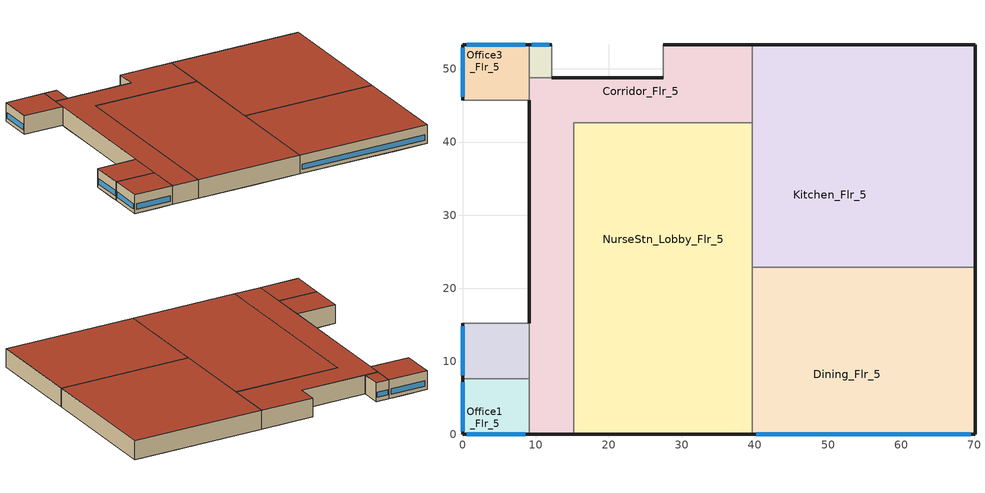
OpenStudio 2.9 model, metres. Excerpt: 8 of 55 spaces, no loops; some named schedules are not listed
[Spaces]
Corridor_Flr_5
 floor to NurseStn_Lobby_Flr_4: 15.24,42.67 15.24,33.53 9.14,33.53 9.14,42.67 z17.07
 floor to Corridor_NW_Flr_4: 39.62,53.34 39.62,42.67 9.14,42.67 9.14,48.77 28.96,48.77 28.96,53.34 z17.07
 floor to Corridor_SE_Flr_4: 15.24,10.67 15.24,4.57 9.14,4.57 9.14,10.67 z17.07
 floor adiabatic (Floor Adiabatic construction): 28.96,53.34 28.96,48.77 27.43,48.77 27.43,53.34 z17.07; 15.24,4.57 15.24,0 9.14,0 9.14,4.57 z17.07
 floor to Lab_Flr_4: 15.24,33.53 15.24,10.67 9.14,10.67 9.14,33.53 z17.07
 wall outside: 9.14,0 15.24,0 / 39.62,53.34 27.43,53.34 / 27.43,48.77 12.19,48.77 / 9.14,45.72 9.14,15.24 z17.07:21.34
 wall to Kitchen_Flr_5: 39.62,42.67 39.62,53.34 z17.07:21.34
 wall adiabatic (Wall Adiabatic construction): 27.43,53.34 27.43,48.77 z17.07:21.34
 wall to NurseStn_Lobby_Flr_5: 15.24,0 15.24,42.67 39.62,42.67 z17.07:21.34
 wall to Office1_Flr_5: 9.14,7.62 9.14,0 z17.07:21.34
 wall to Office4_Mult6_Flr_5: 12.19,48.77 9.14,48.77 z17.07:21.34
 wall to Office2_Mult5_Flr_5: 9.14,15.24 9.14,7.62 z17.07:21.34
 wall to Office3_Flr_5: 9.14,48.77 9.14,45.72 z17.07:21.34
 roof outside: 15.24,0 15.24,42.67 39.62,42.67 39.62,53.34 27.43,53.34 27.43,48.77 9.14,48.77 9.14,0 z21.34
Kitchen_Flr_5
 floor to PatRoom5_Mult10_Flr_4: 44.2,53.34 44.2,48.77 39.62,48.77 39.62,53.34 z17.07
 floor to Corridor_NW_Flr_4: 65.53,48.77 65.53,42.67 39.62,42.67 39.62,48.77 z17.07
 floor to Radiology_Flr_4: 60.96,42.67 60.96,22.86 39.62,22.86 39.62,42.67 z17.07
 floor to Corridor_SE_Flr_4: 65.53,42.67 65.53,22.86 60.96,22.86 60.96,42.67 z17.07
 floor to PatRoom4_Flr_4: 70.1,53.34 70.1,48.77 62.48,48.77 62.48,53.34 z17.07
 floor adiabatic (Floor Adiabatic construction): 70.1,48.77 70.1,22.86 65.53,22.86 65.53,48.77 z17.07; 62.48,53.34 62.48,48.77 44.2,48.77 44.2,53.34 z17.07
 wall outside: 70.1,22.86 70.1,53.34 39.62,53.34 z17.07:21.34
 wall to NurseStn_Lobby_Flr_5: 39.62,42.67 39.62,22.86 z17.07:21.34
 wall to Dining_Flr_5: 39.62,22.86 70.1,22.86 z17.07:21.34
 roof outside: 70.1,22.86 70.1,53.34 39.62,53.34 39.62,22.86 z21.34
NurseStn_Lobby_Flr_5
 floor to NurseStn_Lobby_Flr_4: 39.62,42.67 39.62,10.67 28.96,10.67 28.96,19.81 15.24,19.81 15.24,42.67 z17.07
 floor to Corridor_SE_Flr_4: 39.62,10.67 39.62,0 28.96,0 28.96,4.57 15.24,4.57 15.24,10.67 z17.07
 floor adiabatic (Floor Adiabatic construction): 28.96,4.57 28.96,0 15.24,0 15.24,4.57 z17.07
 floor to Lab_Flr_4: 28.96,19.81 28.96,10.67 15.24,10.67 15.24,19.81 z17.07
 wall outside: 15.24,0 39.62,0 z17.07:21.34
 wall to Dining_Flr_5: 39.62,0 39.62,22.86 z17.07:21.34
 roof outside: 39.62,0 39.62,42.67 15.24,42.67 15.24,0 z21.34
Office1_Flr_5
 floor to PatRoom6_Flr_4: 6.1,4.57 6.1,0 0,0 0,4.57 z17.07
 floor to PatRoom7_Mult10_Flr_4: 4.57,7.62 4.57,4.57 0,4.57 0,7.62 z17.07
 floor to Corridor_SE_Flr_4: 9.14,7.62 9.14,4.57 4.57,4.57 4.57,7.62 z17.07
 floor adiabatic (Floor Adiabatic construction): 9.14,4.57 9.14,0 6.1,0 6.1,4.57 z17.07
 wall outside: 0,7.62 0,0 9.14,0 z17.07:21.34
 wall to Office2_Mult5_Flr_5: 9.14,7.62 0,7.62 z17.07:21.34
 window: 0,7.16 0,0.46 / 0.55,0 8.6,0 z17.98:19.2
 roof outside: 9.14,0 9.14,7.62 0,7.62 0,0 z21.34
Office4_Mult6_Flr_5
 floor adiabatic (Floor Adiabatic construction): 12.19,53.34 12.19,48.77 9.14,48.77 9.14,53.34 z17.07
 wall outside: 12.19,53.34 9.14,53.34 z17.07:21.34
 wall to Office3_Flr_5: 9.14,53.34 9.14,48.77 z17.07:21.34
 wall adiabatic (Wall Adiabatic construction): 12.19,48.77 12.19,53.34 z17.07:21.34
 window: 11.88,53.34 9.45,53.34 z17.98:19.2
 roof outside: 12.19,48.77 12.19,53.34 9.14,53.34 9.14,48.77 z21.34
Office3_Flr_5
 floor to PatRoom8_Flr_4: 6.1,53.34 6.1,48.77 0,48.77 0,53.34 z17.07
 floor to Corridor_NW_Flr_4: 9.14,48.77 9.14,45.72 4.57,45.72 4.57,48.77 z17.07
 floor adiabatic (Floor Adiabatic construction): 9.14,53.34 9.14,48.77 6.1,48.77 6.1,53.34 z17.07; 4.57,48.77 4.57,45.72 0,45.72 0,48.77 z17.07
 wall outside: 9.14,53.34 0,53.34 0,45.72 z17.07:21.34
 wall adiabatic (Wall Adiabatic construction): 0,45.72 9.14,45.72 z17.07:21.34
 window: 0,52.88 0,46.18 / 8.6,53.34 0.55,53.34 z17.98:19.2
 roof outside: 9.14,45.72 9.14,53.34 0,53.34 0,45.72 z21.34
Office2_Mult5_Flr_5
 floor to PatRoom7_Mult10_Flr_4: 4.57,8.99 4.57,7.62 0,7.62 0,8.99 z17.07
 floor to Corridor_NW_Flr_4: 9.14,15.24 9.14,10.67 4.57,10.67 4.57,15.24 z17.07
 floor to Corridor_SE_Flr_4: 9.14,10.67 9.14,7.62 4.57,7.62 4.57,10.67 z17.07
 floor adiabatic (Floor Adiabatic construction): 4.57,15.24 4.57,8.99 0,8.99 0,15.24 z17.07
 wall outside: 0,15.24 0,7.62 z17.07:21.34
 wall adiabatic (Wall Adiabatic construction): 9.14,15.24 0,15.24 z17.07:21.34
 window: 0,14.78 0,8.08 z17.98:19.2
 roof outside: 9.14,7.62 9.14,15.24 0,15.24 0,7.62 z21.34
Dining_Flr_5
 floor to NurseStn_Lobby_Flr_4: 60.96,19.81 60.96,10.67 39.62,10.67 39.62,19.81 z17.07
 floor to PatRoom3_Mult10_Flr_4: 70.1,8.99 70.1,4.57 65.53,4.57 65.53,8.99 z17.07
 floor to Radiology_Flr_4: 60.96,22.86 60.96,19.81 39.62,19.81 39.62,22.86 z17.07
 floor to PatRoom2_Flr_4: 70.1,4.57 70.1,0 62.48,0 62.48,4.57 z17.07
 floor to Corridor_SE_Flr_4: 65.53,22.86 65.53,4.57 39.62,4.57 39.62,10.67 60.96,10.67 60.96,22.86 z17.07
 floor to PatRoom1_Mult10_Flr_4: 44.2,4.57 44.2,0 39.62,0 39.62,4.57 z17.07
 floor adiabatic (Floor Adiabatic construction): 70.1,22.86 70.1,8.99 65.53,8.99 65.53,22.86 z17.07; 62.48,4.57 62.48,0 44.2,0 44.2,4.57 z17.07
 wall outside: 39.62,0 70.1,0 70.1,22.86 z17.07:21.34
 window: 40.2,0 69.53,0 z17.98:19.2
 roof outside: 70.1,0 70.1,22.86 39.62,22.86 39.62,0 z21.34
[ClimateZones]
Climate Zone Institution Name 1=ASHRAE; Climate Zone Document Name 1=ANSI/ASHRAE Standard 169; Climate Zone Document Year 1=2006; Climate Zone Value 1=5A
[Building]
-Hospital-ASHRAE 169-2006-5A created: 2020-03-26 09:40:05 -0700: Default Construction Set=90.1-2013 - Hospital - ASHRAE 169-2006-5A; Standards Number of Stories=6; Standards Number of Above Ground Stories=5; Standards Building Type=Hospital
[Site]
Chicago Ohare Intl Ap_IL_USA: Latitude {deg}=41.98; Longitude {deg}=-87.92; Time Zone {hr}=-6; Elevation {m}=201; Terrain=City
[Site:WaterMainsTemperature]
Calculation Method=Correlation; Annual Average Outdoor Air Temperature {C}=9.925; Maximum Difference In Monthly Average Outdoor Air Temperatures {deltaC}=28.7
[SizingPeriod:DesignDay] Barometric Pressure {Pa}=98934; Sky Clearness=0; Rain Indicator=0; Snow Indicator=0; Day of Month=21; Daylight Saving Time Indicator=0; Humidity Indicating Type=Wetbulb; Dry-Bulb Temperature Range Modifier Type=DefaultMultipliers
Name | Maximum Dry-Bulb Temperature {C} | Daily Dry-Bulb Temperature Range {deltaC} | Humidity Indicating Conditions at Maximum Dry-Bulb | Wind Speed {m/s} | Wind Direction {deg} | Month | Day Type | Solar Model Indicator | ASHRAE Taub | ASHRAE Taud
Chicago Ohare Intl Ap Ann Clg .4% Condns DB=>MWB | 33.3 | 10.5 | 23.7 | 5.2 | 230 | 7 | SummerDesignDay | ASHRAETau | 0.455 | 2.05
Chicago Ohare Intl Ap Ann Htg 99.6% Condns DB | -20 | 0 | -20 | 4.9 | 270 | 1 | WinterDesignDay | ASHRAEClearSky
[Site:GroundTemperature:BuildingSurface]
19.527, 19.502, 19.536, 19.598, 20.002, 21.64, 22.225, 22.375, 21.449, 20.121, 19.802, 19.633
[Material:NoMass] Thermal Absorptance=0.9; Solar Absorptance=0.7
Name | Roughness | Thermal Resistance {m2-K/W} | Visible Absorptance
CP02 CARPET PAD | VeryRough | 0.21648 | 0.8
Nonres_Floor_Insulation | MediumSmooth | 2.88292 | 0.7
Typical Insulation R-14.97 | Smooth | 2.63723 | 0.7
Typical Carpet Pad | Smooth | 0.21648 | 0.8
Typical Insulation R-8.72 | Smooth | 1.53614 | 0.7
Typical Insulation R-30.13 | Smooth | 5.30668 | 0.7
Typical Insulation R-1.15 | Smooth | 0.202509 | 0.7
Typical Insulation R-1.15 1 | Smooth | 0.202527 | 0.7
[Material]
Name | Roughness | Thickness {m} | Conductivity {W/m-K} | Density {kg/m3} | Specific Heat {J/kg-K} | Thermal Absorptance | Solar Absorptance | Visible Absorptance
100mm Normalweight concrete floor | MediumSmooth | 0.1016 | 2.31 | 2322 | 832
G01 13mm gypsum board | Smooth | 0.0127 | 0.16 | 800 | 1090 | 0.9 | 0.7 | 0.5
4 in. Normalweight Concrete Floor | MediumRough | 0.1016 | 2.31 | 2322 | 832 | 0.9 | 0.7 | 0.7
1IN Stucco | Smooth | 0.0253 | 0.6918 | 1858 | 837 | 0.9 | 0.7 | 0.92
8IN CONCRETE HW RefBldg | Rough | 0.2032 | 1.311 | 2240 | 836.8 | 0.9 | 0.7 | 0.7
1/2IN Gypsum | Smooth | 0.0127 | 0.16 | 784.9 | 830 | 0.9 | 0.4 | 0.4
Roof Membrane | VeryRough | 0.0095 | 0.16 | 1121.29 | 1460 | 0.9 | 0.7 | 0.7
Metal Roof Surface; F08 Metal surface | Smooth | 0.0008 | 45.28 | 7824 | 500 | 0.9 | 0.7 | 0.7
8 in. Normalweight Concrete Floor | MediumRough | 0.2032 | 2.31 | 2322 | 832 | 0.9 | 0.7 | 0.7
8 in. Concrete Block Basement Wall | MediumRough | 0.2032 | 1.326 | 1842 | 912 | 0.9 | 0.7 | 0.7
G05 25mm wood | MediumSmooth | 0.0254 | 0.15 | 608 | 1630 | 0.9 | 0.5 | 0.5
Std Wood 6inch | MediumSmooth | 0.15 | 0.12 | 540 | 1210 | 0.9 | 0.7 | 0.7
[Construction]
Floor Adiabatic construction: CP02 CARPET PAD, 100mm Normalweight concrete floor, Nonres_Floor_Insulation
Wall Adiabatic construction; Typical Interior Wall: G01 13mm gypsum board, G01 13mm gypsum board
Typical Insulated Exterior Mass Floor R-17.54: Typical Insulation R-14.97, 4 in. Normalweight Concrete Floor, Typical Carpet Pad
Typical Insulated Exterior Mass Wall R-11.11: 1IN Stucco, 8IN CONCRETE HW RefBldg, Typical Insulation R-8.72, 1/2IN Gypsum
Typical IEAD Roof R-31.25: Roof Membrane, Typical Insulation R-30.13, Metal Roof Surface
Typical Interior Floor: 100mm Normalweight concrete floor, CP02 CARPET PAD
Typical Interior Ceiling: CP02 CARPET PAD, 100mm Normalweight concrete floor
Typical Insulated Carpeted 8in Slab Floor: 8 in. Normalweight Concrete Floor, Typical Carpet Pad
Typical Insulated Basement Mass Wall: 8 in. Concrete Block Basement Wall
U 0.48 SHGC 0.40 Dbl Ref-D Clr 6mm/13mm: REF D CLEAR 6MM, AIR 13MM, CLEAR 6MM
Typical Insulated Metal Door R-2.0: F08 Metal surface, Typical Insulation R-1.15
U 0.44 SHGC 0.26 Dbl Ref-B-H Clr 6mm/13mm Air: REF B CLEAR HI 6MM, AIR 13MM, CLEAR 6MM
Typical Overhead Door R-2.0: Typical Insulation R-1.15 1
Window_U_0.50_SHGC_0.40_Skylight_Frame_Width_0.430_in: Glass_2052_LayerAvg, Gap_1_W_0_0038, Glass_2027F_LayerAvg
Typical Interior Window: Clear 3mm
Typical Interior Door; Typical Interior Partition: G05 25mm wood
InteriorFurnishings: Std Wood 6inch
[DefaultConstructionSet]
90.1-2013 - Hospital - ASHRAE 169-2006-5A: Default Exterior Surface Constructions=Default Surface Constructions 1; Default Interior Surface Constructions=Default Surface Constructions 2; Default Ground Contact Surface Constructions=Default Surface Constructions 3; Default Exterior SubSurface Constructions=Default Sub Surface Constructions 1; Default Interior SubSurface Constructions=Default Sub Surface Constructions 2; Interior Partition Construction=Typical Interior Partition
[DefaultSurfaceConstructions]
Name | Floor Construction | Wall Construction | Roof Ceiling Construction
Default Surface Constructions 1 | Typical Insulated Exterior Mass Floor R-17.54 | Typical Insulated Exterior Mass Wall R-11.11 | Typical IEAD Roof R-31.25
Default Surface Constructions 2 | Typical Interior Floor | Typical Interior Wall | Typical Interior Ceiling
Default Surface Constructions 3 | Typical Insulated Carpeted 8in Slab Floor | Typical Insulated Basement Mass Wall
[DefaultSubSurfaceConstructions]
Name | Fixed Window Construction | Operable Window Construction | Door Construction | Glass Door Construction | Overhead Door Construction | Skylight Construction | Tubular Daylight Dome Construction | Tubular Daylight Diffuser Construction
Default Sub Surface Constructions 1 | U 0.48 SHGC 0.40 Dbl Ref-D Clr 6mm/13mm | U 0.48 SHGC 0.40 Dbl Ref-D Clr 6mm/13mm | Typical Insulated Metal Door R-2.0 | U 0.44 SHGC 0.26 Dbl Ref-B-H Clr 6mm/13mm Air | Typical Overhead Door R-2.0 | Window_U_0.50_SHGC_0.40_Skylight_Frame_Width_0.430_in | Typical Interior Window | Typical Interior Window
Default Sub Surface Constructions 2 | Typical Interior Window | Typical Interior Window | Typical Interior Door
[WindowMaterial:Glazing] Optical Data Type=SpectralAverage; Infrared Transmittance at Normal Incidence=0; Dirt Correction Factor for Solar and Visible Transmittance=1; Solar Diffusing=No
Name | Thickness {m} | Solar Transmittance at Normal Incidence | Front Side Solar Reflectance at Normal Incidence | Back Side Solar Reflectance at Normal Incidence | Visible Transmittance at Normal Incidence | Front Side Visible Reflectance at Normal Incidence | Back Side Visible Reflectance at Normal Incidence | Front Side Infrared Hemispherical Emissivity | Back Side Infrared Hemispherical Emissivity | Conductivity {W/m-K}
REF D CLEAR 6MM | 0.006 | 0.429 | 0.308 | 0.379 | 0.334 | 0.453 | 0.505 | 0.84 | 0.82 | 0.9
CLEAR 6MM | 0.006 | 0.775 | 0.071 | 0.071 | 0.881 | 0.08 | 0.08 | 0.84 | 0.84 | 0.9
REF B CLEAR HI 6MM | 0.006 | 0.24 | 0.16 | 0.32 | 0.3 | 0.16 | 0.29 | 0.84 | 0.6 | 0.9
Glass_2052_LayerAvg | 0.00837 | 0.507767 | 0.054228 | 0.0544931 | 0.586833 | 0.05805 | 0.058397 | 0.84 | 0.84 | 1
Glass_2027F_LayerAvg | 0.004 | 0.369744 | 0.470069 | 0.340935 | 0.765222 | 0.0546 | 0.073741 | 0.03675 | 0.84 | 1
Clear 3mm | 0.003 | 0.837 | 0.075 | 0.075 | 0.898 | 0.081 | 0.081 | 0.84 | 0.84 | 0.9
[WindowMaterial:Gas] Gas Type=Air
Name | Thickness {m}
AIR 13MM | 0.0127
Gap_1_W_0_0038 | 0.0038
[Space] Building Story=Building Story 6; Part of Total Floor Area=Yes
Name | Space Type | Thermal Zone
Office1_Flr_5 | Hospital HospitalOfficeFlr5 | Office1_Flr_5 ZN
Corridor_Flr_5 | Hospital Corridor | Corridor_Flr_5 ZN
Kitchen_Flr_5 | Hospital Kitchen | Kitchen_Flr_5 ZN
Office3_Flr_5 | Hospital HospitalOfficeFlr5 | Office3_Flr_5 ZN
Office2_Mult5_Flr_5 | Hospital HospitalOfficeFlr5 | Office2_Mult5_Flr_5 ZN
NurseStn_Lobby_Flr_5 | Hospital NurseStn | NurseStn_Lobby_Flr_5 ZN
Office4_Mult6_Flr_5 | Hospital HospitalOfficeFlr5 | Office4_Mult6_Flr_5 ZN
Dining_Flr_5 | Hospital Dining | Dining_Flr_5 ZN
[BuildingStory]
Building Story 6: Nominal Z Coordinate {m}=17.0732
[SpaceType] Standards Building Type=Hospital
Name | Default Schedule Set | Design Specification Outdoor Air Object | Standards Space Type
Hospital Corridor | Hospital Corridor Schedule Set | Hospital Corridor Ventilation | Corridor
Hospital Dining | Hospital Dining Schedule Set | Hospital Dining Ventilation | Dining
Hospital Kitchen | Hospital Kitchen Schedule Set | Hospital Kitchen Ventilation | Kitchen
Hospital NurseStn | Hospital NurseStn Schedule Set | Hospital NurseStn Ventilation | NurseStn
Hospital HospitalOfficeFlr5 | Hospital HospitalOfficeFlr5 Schedule Set | Hospital HospitalOfficeFlr5 Ventilation | HospitalOfficeFlr5
[People:Definition] Number of People Calculation Method=People/Area; Fraction Radiant=0.3
Name | People per Space Floor Area {person/m2}
Hospital Corridor People Definition | 0.0107639
Hospital Dining People Definition | 0.107639
Hospital HospitalOfficeFlr5 People Definition | 0.0752397
Hospital Kitchen People Definition | 0.0538196
Hospital NurseStn People Definition | 0.0143483
[People] Work Efficiency Schedule=Work Efficiency Schedule; Clothing Insulation Schedule=Clothing Schedule; Air Velocity Schedule=Air Velocity Schedule; Multiplier=1
Name | People Definition | Space or SpaceType
Hospital Corridor People | Hospital Corridor People Definition | Hospital Corridor
Hospital Dining People | Hospital Dining People Definition | Hospital Dining
Hospital HospitalOfficeFlr5 People | Hospital HospitalOfficeFlr5 People Definition | Hospital HospitalOfficeFlr5
Hospital Kitchen People | Hospital Kitchen People Definition | Hospital Kitchen
Hospital NurseStn People | Hospital NurseStn People Definition | Hospital NurseStn
[Lights:Definition] Design Level Calculation Method=Watts/Area; Fraction Radiant=0.7; Fraction Visible=0.2; Return Air Fraction=0
Name | Watts per Space Floor Area {W/m2}
Hospital Corridor Lights Definition | 10.6563
Hospital Dining Lights Definition | 6.99654
Hospital HospitalOfficeFlr5 Lights Definition | 8.82641
Hospital Kitchen Lights Definition | 13.0243
Hospital NurseStn Lights Definition | 8.86946
[Lights] Fraction Replaceable=1
Name | Lights Definition | Space or SpaceType
Hospital Corridor Lights | Hospital Corridor Lights Definition | Hospital Corridor
Hospital Dining Lights | Hospital Dining Lights Definition | Hospital Dining
Hospital HospitalOfficeFlr5 Lights | Hospital HospitalOfficeFlr5 Lights Definition | Hospital HospitalOfficeFlr5
Hospital Kitchen Lights | Hospital Kitchen Lights Definition | Hospital Kitchen
Hospital NurseStn Lights | Hospital NurseStn Lights Definition | Hospital NurseStn
[ElectricEquipment:Definition] Fraction Latent=0; Fraction Lost=0
Name | Design Level Calculation Method | Watts per Space Floor Area {W/m2} | Fraction Radiant | Design Level {W}
Hospital Dining Elec Equip Definition; Hospital HospitalOfficeFlr5 Elec Equip Definition | Watts/Area | 10.7639 | 0.5
Hospital Kitchen Elec Equip Definition | Watts/Area | 80.7293 | 0.5
Hospital NurseStn Elec Equip Definition | Watts/Area | 11.1945 | 0.5
Kitchen Electric Equipment Definition1 | EquipmentLevel |  | 0.25 | 915
Kitchen Electric Equipment Definition2 | EquipmentLevel |  | 0.25 | 855
[ElectricEquipment]
Name | Electric Equipment Definition | Space or SpaceType | Schedule
Hospital Dining Elec Equip | Hospital Dining Elec Equip Definition | Hospital Dining
Hospital HospitalOfficeFlr5 Elec Equip | Hospital HospitalOfficeFlr5 Elec Equip Definition | Hospital HospitalOfficeFlr5
Hospital Kitchen Elec Equip | Hospital Kitchen Elec Equip Definition | Hospital Kitchen
Hospital NurseStn Elec Equip | Hospital NurseStn Elec Equip Definition | Hospital NurseStn
Kitchen_Reach-in-Freezer | Kitchen Electric Equipment Definition1 | Hospital Kitchen | Hospital ALWAYS_ON
Kitchen_Reach-in-Refrigerator | Kitchen Electric Equipment Definition2 | Hospital Kitchen | Hospital ALWAYS_ON
[DesignSpecification:OutdoorAir] Outdoor Air Method=Sum
Name | Outdoor Air Flow per Floor Area {m3/s-m2} | Outdoor Air Flow per Person {m3/s-person} | Outdoor Air Flow Rate {m3/s}
Hospital Corridor Ventilation | 0.0003048
Hospital Dining Ventilation | 0.0009144 | 0.00353961
Hospital HospitalOfficeFlr5 Ventilation; Hospital NurseStn Ventilation | 0.0003048 | 0.00235974
Hospital Kitchen Ventilation | 0 | 0 | 3.398
[DefaultScheduleSet] People Activity Level Schedule=Hospital ACTIVITY_SCH; Infiltration Schedule=Hospital INFIL_SCH_PNNL
Name | Number of People Schedule | Lighting Schedule | Electric Equipment Schedule | Gas Equipment Schedule
Hospital Corridor Schedule Set | Hospital BLDG_OCC_EXTD_SCH | Hospital BLDG_LIGHT_CORRIDOR_SCH | Hospital BLDG_EQUIP_SCH
Hospital Dining Schedule Set | Hospital BLDG_OCC_EXTD_SCH | Hospital BLDG_LIGHT_SCH | Hospital BLDG_EQUIP_EXTD_SCH
Hospital HospitalOfficeFlr5 Schedule Set | Hospital BLDG_OCC_SCH | Hospital BLDG_LIGHT_OFFICE_SCH | Hospital BLDG_EQUIP_SCH
Hospital Kitchen Schedule Set | Hospital BLDG_OCC_EXTD_SCH | Hospital BLDG_LIGHT_SCH | Hospital BLDG_EQUIP_EXTD_SCH | Hospital BLDG_EQUIP_EXTD_SCH
Hospital NurseStn Schedule Set | Hospital BLDG_OCC_EXTD_SCH | Hospital BLDG_LIGHT_NURSEFLR234_SCH | Hospital BLDG_EQUIP_EXTD_SCH
[ThermostatSetpoint:DualSetpoint] Heating Setpoint Temperature Schedule=Hospital HTGSETP_SCH; Cooling Setpoint Temperature Schedule=Hospital CLGSETP_SCH
Hospital Corridor Thermostat 3; Hospital Dining Thermostat 1; Hospital Kitchen Thermostat 1; Hospital NurseStn Thermostat 3; Hospital HospitalOfficeFlr5 Thermostat 1; Hospital HospitalOfficeFlr5 Thermostat 2; Hospital HospitalOfficeFlr5 Thermostat 3; Hospital HospitalOfficeFlr5 Thermostat 4
[GasEquipment:Definition]
Hospital Kitchen Gas Equip Definition: Design Level Calculation Method=Watts/Area; Watts per Space Floor Area {W/m2}=161.389; Fraction Latent=0; Fraction Radiant=0.5; Fraction Lost=0
[GasEquipment]
Hospital Kitchen Gas Equip: Gas Equipment Definition=Hospital Kitchen Gas Equip Definition; Space or SpaceType=Hospital Kitchen
[SpaceInfiltration:DesignFlowRate] Schedule=Hospital INFIL_SCH_PNNL; Design Flow Rate Calculation Method=Flow/ExteriorArea; Constant Term Coefficient=0; Temperature Term Coefficient=0; Velocity Term Coefficient=0.224; Velocity Squared Term Coefficient=0
Name | Space or SpaceType | Flow per Exterior Surface Area {m3/s-m2}
Corridor_Flr_5 Infiltration | Corridor_Flr_5 | 0.000200818
Dining_Flr_5 Infiltration | Dining_Flr_5 | 0.000140274
Kitchen_Flr_5 Infiltration | Kitchen_Flr_5 | 0.000124619
NurseStn_Lobby_Flr_5 Infiltration | NurseStn_Lobby_Flr_5 | 5.17915e-05
Office1_Flr_5 Infiltration | Office1_Flr_5 | 0.00028855
Office2_Mult5_Flr_5 Infiltration | Office2_Mult5_Flr_5 | 0.00018126
Office3_Flr_5 Infiltration | Office3_Flr_5 | 0.000288571
Office4_Mult6_Flr_5 Infiltration | Office4_Mult6_Flr_5 | 0.000275003
[ThermalZone] Use Ideal Air Loads=No
Name | Thermostat | Multiplier
Corridor_Flr_5 ZN | Hospital Corridor Thermostat 3
Dining_Flr_5 ZN | Hospital Dining Thermostat 1
Kitchen_Flr_5 ZN | Hospital Kitchen Thermostat 1
NurseStn_Lobby_Flr_5 ZN | Hospital NurseStn Thermostat 3
Office1_Flr_5 ZN | Hospital HospitalOfficeFlr5 Thermostat 1
Office2_Mult5_Flr_5 ZN | Hospital HospitalOfficeFlr5 Thermostat 2 | 5
Office3_Flr_5 ZN | Hospital HospitalOfficeFlr5 Thermostat 3
Office4_Mult6_Flr_5 ZN | Hospital HospitalOfficeFlr5 Thermostat 4 | 6
[InternalMass:Definition]
Internal Mass Definition 1: Construction=InteriorFurnishings; Design Level Calculation Method=SurfaceArea/Area; Surface Area per Space Floor Area=2
[InternalMass] Internal Mass Definition=Internal Mass Definition 1; Multiplier=1
Name | Space or SpaceType
Office4_Mult6_Flr_5 Mass | Office4_Mult6_Flr_5
Kitchen_Flr_5 Mass | Kitchen_Flr_5
Dining_Flr_5 Mass | Dining_Flr_5
Corridor_Flr_5 Mass | Corridor_Flr_5
NurseStn_Lobby_Flr_5 Mass | NurseStn_Lobby_Flr_5
Office1_Flr_5 Mass | Office1_Flr_5
Office3_Flr_5 Mass | Office3_Flr_5
Office2_Mult5_Flr_5 Mass | Office2_Mult5_Flr_5
[Exterior:Lights:Definition]
NonDimming Exterior Lights Def: Design Level {W}=13506
[Exterior:Lights]
NonDimming Exterior Lights Def: Exterior Lights Definition=NonDimming Exterior Lights Def; Schedule=Hospital Exterior_Lgt_ALWAYS_ON; Control Option=AstronomicalClock
[Exterior:FuelEquipment:Definition]
Name | Design Level {W}
Fuel equipment 1 Def | 162963
Fuel equipment 2 Def | 501
[Exterior:FuelEquipment] Fuel Use Type=Electricity
Name | Exterior Fuel Equipment Definition | Schedule
Fuel equipment 1 | Fuel equipment 1 Def | Hospital BLDG_ELEVATORS
Fuel equipment 2 | Fuel equipment 2 Def | Hospital ELEV_LIGHT_FAN_SCH_ADD_DF
[Schedule:Ruleset]
Name | Default Day Schedule | Summer Design Day Schedule | Winter Design Day Schedule
Hospital INFIL_SCH_PNNL | Hospital INFIL_SCH_PNNL Default | Hospital INFIL_SCH_PNNL Summer Design Day | Hospital INFIL_SCH_PNNL Winter Design Day
Hospital HTGSETP_SCH | Hospital HTGSETP_SCH Default | Hospital HTGSETP_SCH Summer Design Day | Hospital HTGSETP_SCH Winter Design Day
Hospital CLGSETP_SCH | Hospital CLGSETP_SCH Default | Hospital CLGSETP_SCH Summer Design Day | Hospital CLGSETP_SCH Winter Design Day
Hospital Exterior_Lgt_ALWAYS_ON | Hospital Exterior_Lgt_ALWAYS_ON Default | Hospital Exterior_Lgt_ALWAYS_ON Summer Design Day | Hospital Exterior_Lgt_ALWAYS_ON Winter Design Day
Hospital BLDG_ELEVATORS | Hospital BLDG_ELEVATORS Default | Hospital BLDG_ELEVATORS Summer Design Day | Hospital BLDG_ELEVATORS Winter Design Day
Hospital ELEV_LIGHT_FAN_SCH_ADD_DF | Hospital ELEV_LIGHT_FAN_SCH_ADD_DF Default | Hospital ELEV_LIGHT_FAN_SCH_ADD_DF Summer Design Day | Hospital ELEV_LIGHT_FAN_SCH_ADD_DF Winter Design Day
